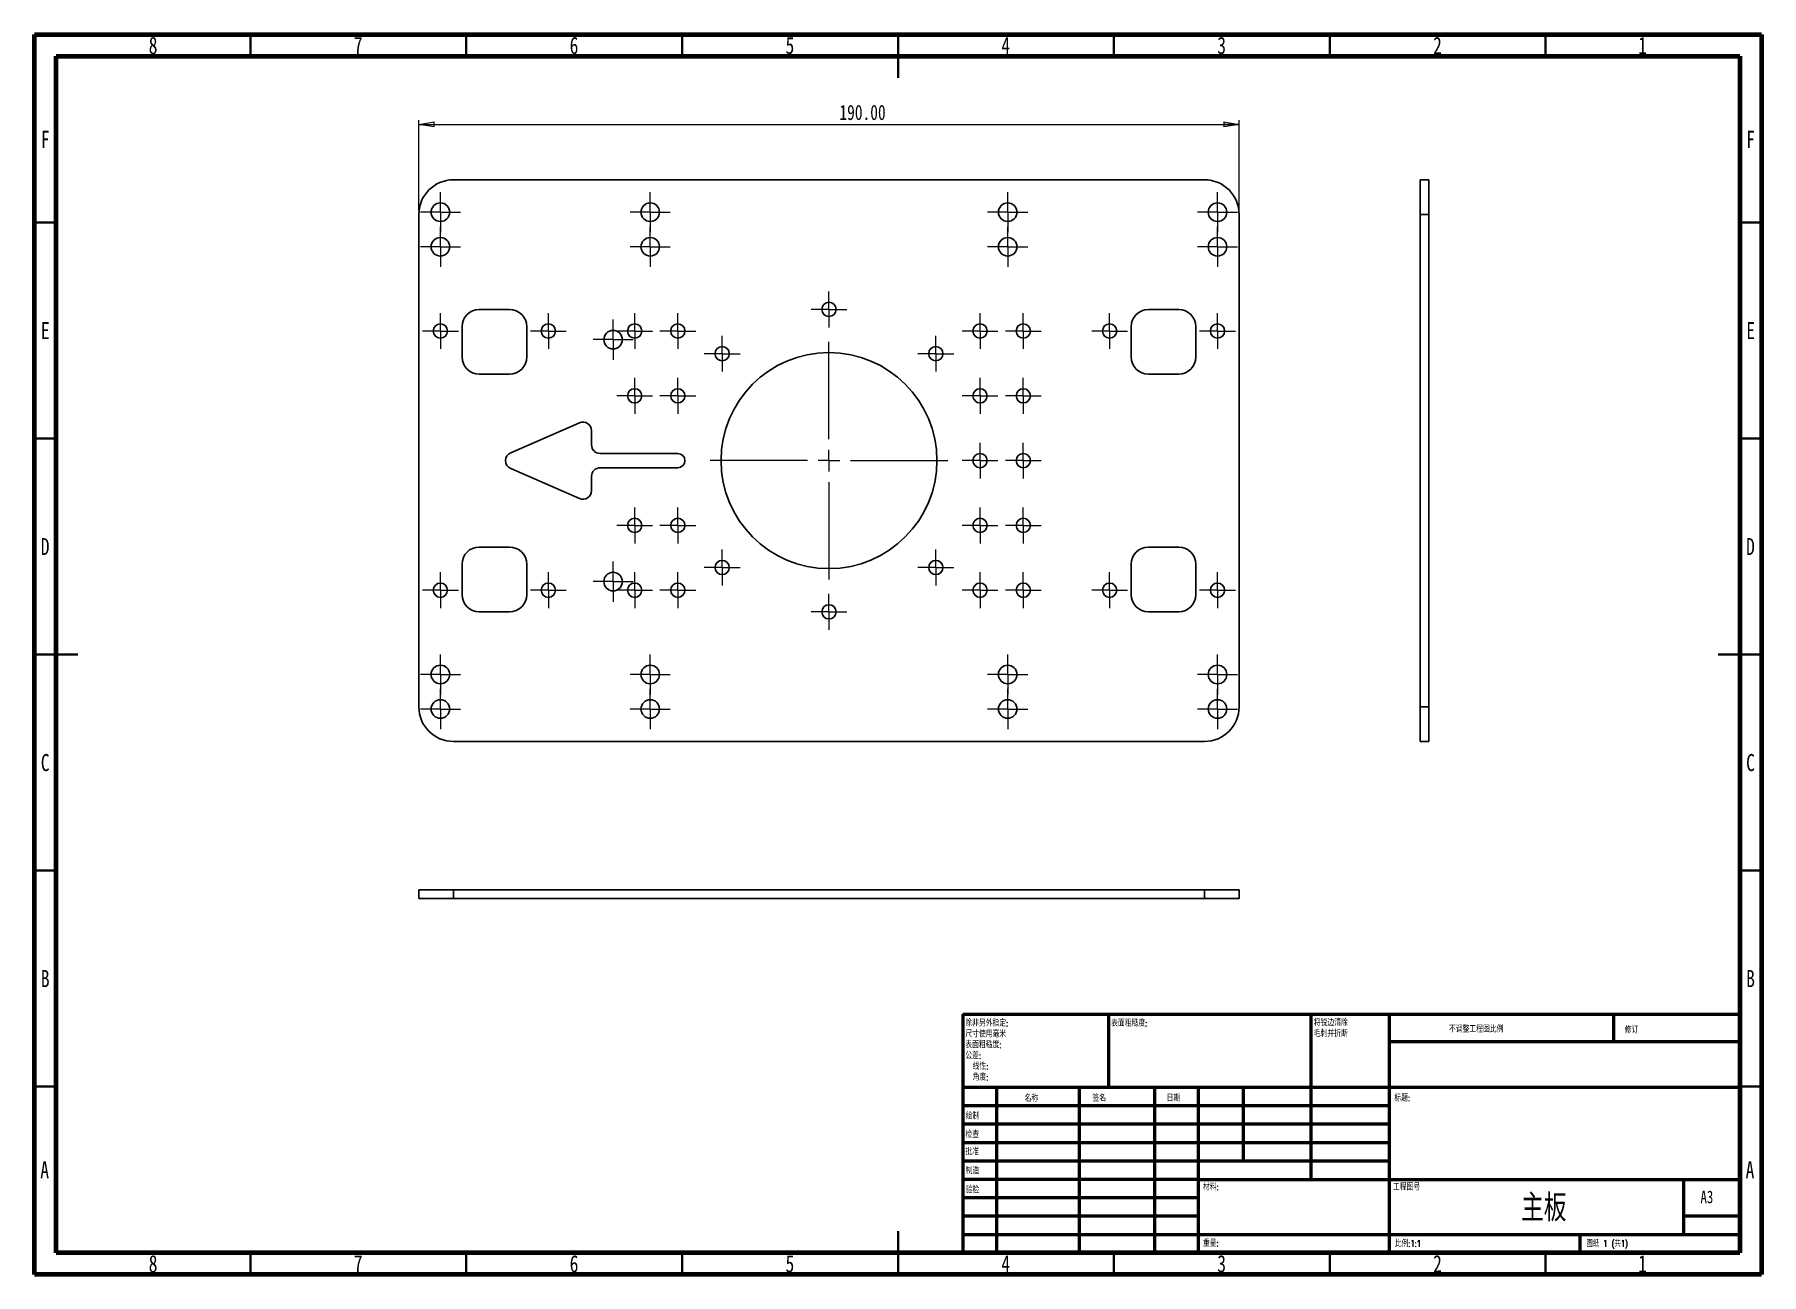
# Model space of a CAD drawing. Header units: millimetres. Extents: x 15 to 415, y 5 to 292.
import ezdxf

# ---------------------------------------------------------------- set-up
doc = ezdxf.new("R2010")
doc.units = ezdxf.units.MM
doc.styles.add('SLDTEXTSTYLE0', font='TXT', dxfattribs={"width": 0.75})
doc.styles.add('SLDTEXTSTYLE1', font='TXT', dxfattribs={"width": 0.75, "bigfont": 'bigfont'})
doc.styles.add('SLDTEXTSTYLE2', font='TXT', dxfattribs={"width": 0.694444, "bigfont": 'bigfont'})
doc.dimstyles.new('SLDDIMSTYLE0', dxfattribs={"dimtxt": 3.5, "dimasz": 3.556, "dimexe": 0, "dimexo": 0.0625, "dimgap": 0.875, "dimtad": 1, "dimrnd": 1e-09, "dimzin": 4, "dimdsep": 46, "dimtxsty": 'SLDTEXTSTYLE0', "dimblk1": 'CLOSED', "dimblk2": 'CLOSED', "dimsah": 1, "dimcen": 0.09, "dimadec": 0, "dimazin": 1, "dimtfac": 1, "dimtofl": 0, "dimtmove": 0, "dimatfit": 3, "dimldrblk": 'CLOSED', "dimfxl": 0, "dimfrac": 2, "dimtolj": 1, "dimtzin": 12, "dimarcsym": 0})

# ---------------------------------------------------------------- blocks, each defined once
blk = doc.blocks.new('SW_NOTE_0')
at = {"color": 0, "linetype": 'Continuous', "lineweight": 0, "char_height": 1.5, "attachment_point": 1, "style": 'SLDTEXTSTYLE1'}
for s, insert in [('除非另外指定:', (0, 1.93)), ('表面粗糙度:', (0, -3.07)), ('尺寸使用毫米', (0, -0.57)), ('公差:', (0, -5.57)), ('线性:', (1.69, -8.07)), ('角度:', (1.69, -10.57))]:
    blk.add_mtext(s, dxfattribs=dict(at, insert=insert))
blk = doc.blocks.new('SW_NOTE_0_1')
at = {"color": 0, "linetype": 'Continuous', "lineweight": 0, "char_height": 1.5, "attachment_point": 1, "style": 'SLDTEXTSTYLE1'}
for s, insert in [('将锐边清除', (0, 1.93)), ('毛刺并折断', (0, -0.57))]:
    blk.add_mtext(s, dxfattribs=dict(at, insert=insert))
blk = doc.blocks.new('_Closed')
at = {"color": 0, "linetype": 'ByBlock', "lineweight": -2}
for p, q in [((-1, 0.166667), (0, 0)), ((-1, 0.166667), (-1, -0.166667)), ((0, 0), (-1, -0.166667)), ((0, 0), (-1, 0))]:
    blk.add_line(p, q, dxfattribs=at)
blk = doc.blocks.new('_D')
at = {"color": 7, "linetype": 'Continuous', "lineweight": 0}
for p, q in [((104.01, 251.38), (104.01, 272.22)), ((294.01, 251.38), (294.01, 272.22)), ((104.01, 271.22), (294.01, 271.22))]:
    blk.add_line(p, q, dxfattribs=at)
at = {"color": 7, "linetype": 'Continuous', "lineweight": 18, "xscale": 3.556, "yscale": 3.556, "rotation": 180.0000000000004}
blk.add_blockref('_Closed', (104.01, 271.22, -1), dxfattribs=at)
at = {"color": 7, "linetype": 'Continuous', "lineweight": 18, "xscale": 3.556, "yscale": 3.556}
blk.add_blockref('_Closed', (294.01, 271.22, -1), dxfattribs=at)
at = {"color": 7, "linetype": 'Continuous', "lineweight": 18, "insert": (201.43, 275.73), "char_height": 3.5, "attachment_point": 1, "style": 'SLDTEXTSTYLE0'}
blk.add_mtext('190.00', dxfattribs=at)
blk = doc.blocks.new('SW_CENTERMARKSYMBOL_0')
at = {"color": 0, "linetype": 'Continuous', "lineweight": 18}
for p, q in [((0, 2.5), (0, 4.65)), ((-2.5, 0), (-4.65, 0)), ((0, 0), (-2.5, 0)), ((0, 0), (0, 2.5)), ((0, 0), (0, -2.5)), ((0, 0), (2.5, 0)), ((2.5, 0), (4.65, 0)), ((0, -2.5), (0, -4.65))]:
    blk.add_line(p, q, dxfattribs=at)
blk = doc.blocks.new('SW_CENTERMARKSYMBOL_1')
at = {"color": 0, "linetype": 'Continuous', "lineweight": 18}
for p, q in [((0, 2.5), (0, 4.65)), ((-2.5, 0), (-4.65, 0)), ((0, 0), (-2.5, 0)), ((0, 0), (0, 2.5)), ((0, 0), (0, -2.5)), ((0, 0), (2.5, 0)), ((2.5, 0), (4.65, 0)), ((0, -2.5), (0, -4.65))]:
    blk.add_line(p, q, dxfattribs=at)
blk = doc.blocks.new('SW_CENTERMARKSYMBOL_2')
at = {"color": 0, "linetype": 'Continuous', "lineweight": 18}
for p, q in [((0, 2.5), (0, 4.65)), ((-2.5, 0), (-4.65, 0)), ((0, 0), (-2.5, 0)), ((0, 0), (0, 2.5)), ((0, 0), (0, -2.5)), ((0, 0), (2.5, 0)), ((2.5, 0), (4.65, 0)), ((0, -2.5), (0, -4.65))]:
    blk.add_line(p, q, dxfattribs=at)
blk = doc.blocks.new('SW_CENTERMARKSYMBOL_3')
at = {"color": 0, "linetype": 'Continuous', "lineweight": 18}
for p, q in [((0, 2.5), (0, 4.65)), ((-2.5, 0), (-4.65, 0)), ((0, 0), (-2.5, 0)), ((0, 0), (0, 2.5)), ((0, 0), (0, -2.5)), ((0, 0), (2.5, 0)), ((2.5, 0), (4.65, 0)), ((0, -2.5), (0, -4.65))]:
    blk.add_line(p, q, dxfattribs=at)
blk = doc.blocks.new('SW_CENTERMARKSYMBOL_4')
at = {"color": 0, "linetype": 'Continuous', "lineweight": 18}
for p, q in [((0, 2.5), (0, 4.65)), ((-2.5, 0), (-4.65, 0)), ((0, 0), (-2.5, 0)), ((0, 0), (0, 2.5)), ((0, 0), (0, -2.5)), ((0, 0), (2.5, 0)), ((2.5, 0), (4.65, 0)), ((0, -2.5), (0, -4.65))]:
    blk.add_line(p, q, dxfattribs=at)
blk = doc.blocks.new('SW_CENTERMARKSYMBOL_5')
at = {"color": 0, "linetype": 'Continuous', "lineweight": 18}
for p, q in [((0, 2.5), (0, 4.65)), ((-2.5, 0), (-4.65, 0)), ((0, 0), (-2.5, 0)), ((0, 0), (0, 2.5)), ((0, 0), (0, -2.5)), ((0, 0), (2.5, 0)), ((2.5, 0), (4.65, 0)), ((0, -2.5), (0, -4.65))]:
    blk.add_line(p, q, dxfattribs=at)
blk = doc.blocks.new('SW_CENTERMARKSYMBOL_6')
at = {"color": 0, "linetype": 'Continuous', "lineweight": 18}
for p, q in [((0, 2.5), (0, 4.65)), ((-2.5, 0), (-4.65, 0)), ((0, 0), (-2.5, 0)), ((0, 0), (0, 2.5)), ((0, 0), (0, -2.5)), ((0, 0), (2.5, 0)), ((2.5, 0), (4.65, 0)), ((0, -2.5), (0, -4.65))]:
    blk.add_line(p, q, dxfattribs=at)
blk = doc.blocks.new('SW_CENTERMARKSYMBOL_7')
at = {"color": 0, "linetype": 'Continuous', "lineweight": 18}
for p, q in [((0, 2.5), (0, 4.65)), ((-2.5, 0), (-4.65, 0)), ((0, 0), (-2.5, 0)), ((0, 0), (0, 2.5)), ((0, 0), (0, -2.5)), ((0, 0), (2.5, 0)), ((2.5, 0), (4.65, 0)), ((0, -2.5), (0, -4.65))]:
    blk.add_line(p, q, dxfattribs=at)
blk = doc.blocks.new('SW_CENTERMARKSYMBOL_8')
at = {"color": 0, "linetype": 'Continuous', "lineweight": 18}
for p, q in [((0, 2.5), (0, 4.65)), ((-2.5, 0), (-4.65, 0)), ((0, 0), (-2.5, 0)), ((0, 0), (0, 2.5)), ((0, 0), (0, -2.5)), ((0, 0), (2.5, 0)), ((2.5, 0), (4.65, 0)), ((0, -2.5), (0, -4.65))]:
    blk.add_line(p, q, dxfattribs=at)
blk = doc.blocks.new('SW_CENTERMARKSYMBOL_9')
at = {"color": 0, "linetype": 'Continuous', "lineweight": 18}
for p, q in [((0, 2.5), (0, 4.65)), ((-2.5, 0), (-4.65, 0)), ((0, 0), (-2.5, 0)), ((0, 0), (0, 2.5)), ((0, 0), (0, -2.5)), ((0, 0), (2.5, 0)), ((2.5, 0), (4.65, 0)), ((0, -2.5), (0, -4.65))]:
    blk.add_line(p, q, dxfattribs=at)
blk = doc.blocks.new('SW_CENTERMARKSYMBOL_10')
at = {"color": 0, "linetype": 'Continuous', "lineweight": 18}
for p, q in [((0, 2.5), (0, 4.65)), ((-2.5, 0), (-4.65, 0)), ((0, 0), (-2.5, 0)), ((0, 0), (0, 2.5)), ((0, 0), (0, -2.5)), ((0, 0), (2.5, 0)), ((2.5, 0), (4.65, 0)), ((0, -2.5), (0, -4.65))]:
    blk.add_line(p, q, dxfattribs=at)
blk = doc.blocks.new('SW_CENTERMARKSYMBOL_11')
at = {"color": 0, "linetype": 'Continuous', "lineweight": 18}
for p, q in [((0, 2.5), (0, 4.65)), ((-2.5, 0), (-4.65, 0)), ((0, 0), (-2.5, 0)), ((0, 0), (0, 2.5)), ((0, 0), (0, -2.5)), ((0, 0), (2.5, 0)), ((2.5, 0), (4.65, 0)), ((0, -2.5), (0, -4.65))]:
    blk.add_line(p, q, dxfattribs=at)
blk = doc.blocks.new('SW_CENTERMARKSYMBOL_12')
at = {"color": 0, "linetype": 'Continuous', "lineweight": 18}
for p, q in [((0, 2.5), (0, 4.65)), ((-2.5, 0), (-4.65, 0)), ((0, 0), (-2.5, 0)), ((0, 0), (0, 2.5)), ((0, 0), (0, -2.5)), ((0, 0), (2.5, 0)), ((2.5, 0), (4.65, 0)), ((0, -2.5), (0, -4.65))]:
    blk.add_line(p, q, dxfattribs=at)
blk = doc.blocks.new('SW_CENTERMARKSYMBOL_13')
at = {"color": 0, "linetype": 'Continuous', "lineweight": 18}
for p, q in [((0, 2.5), (0, 4.65)), ((-2.5, 0), (-4.65, 0)), ((0, 0), (-2.5, 0)), ((0, 0), (0, 2.5)), ((0, 0), (0, -2.5)), ((0, 0), (2.5, 0)), ((2.5, 0), (4.65, 0)), ((0, -2.5), (0, -4.65))]:
    blk.add_line(p, q, dxfattribs=at)
blk = doc.blocks.new('SW_CENTERMARKSYMBOL_14')
at = {"color": 0, "linetype": 'Continuous', "lineweight": 18}
for p, q in [((0, 2.5), (0, 4.65)), ((-2.5, 0), (-4.65, 0)), ((0, 0), (-2.5, 0)), ((0, 0), (0, 2.5)), ((0, 0), (0, -2.5)), ((0, 0), (2.5, 0)), ((2.5, 0), (4.65, 0)), ((0, -2.5), (0, -4.65))]:
    blk.add_line(p, q, dxfattribs=at)
blk = doc.blocks.new('SW_CENTERMARKSYMBOL_15')
at = {"color": 0, "linetype": 'Continuous', "lineweight": 18}
for p, q in [((0, 2.5), (0, 4.65)), ((-2.5, 0), (-4.65, 0)), ((0, 0), (-2.5, 0)), ((0, 0), (0, 2.5)), ((0, 0), (0, -2.5)), ((0, 0), (2.5, 0)), ((2.5, 0), (4.65, 0)), ((0, -2.5), (0, -4.65))]:
    blk.add_line(p, q, dxfattribs=at)
blk = doc.blocks.new('SW_CENTERMARKSYMBOL_16')
at = {"color": 0, "linetype": 'Continuous', "lineweight": 18}
for p, q in [((0, 5), (0, 27.5)), ((-5, 0), (-27.5, 0)), ((0, 0), (-2.5, 0)), ((0, 0), (0, 2.5)), ((0, 0), (0, -2.5)), ((0, 0), (2.5, 0)), ((5, 0), (27.5, 0)), ((0, -5), (0, -27.5))]:
    blk.add_line(p, q, dxfattribs=at)
blk = doc.blocks.new('SW_CENTERMARKSYMBOL_17')
at = {"color": 0, "linetype": 'Continuous', "lineweight": 18}
for p, q in [((0, 2.5), (0, 4.15)), ((-2.5, 0), (-4.15, 0)), ((0, 0), (-2.5, 0)), ((0, 0), (0, 2.5)), ((0, 0), (0, -2.5)), ((0, 0), (2.5, 0)), ((2.5, 0), (4.15, 0)), ((0, -2.5), (0, -4.15))]:
    blk.add_line(p, q, dxfattribs=at)
blk = doc.blocks.new('SW_CENTERMARKSYMBOL_18')
at = {"color": 0, "linetype": 'Continuous', "lineweight": 18}
for p, q in [((0, 2.5), (0, 4.15)), ((-2.5, 0), (-4.15, 0)), ((0, 0), (-2.5, 0)), ((0, 0), (0, 2.5)), ((0, 0), (0, -2.5)), ((0, 0), (2.5, 0)), ((2.5, 0), (4.15, 0)), ((0, -2.5), (0, -4.15))]:
    blk.add_line(p, q, dxfattribs=at)
blk = doc.blocks.new('SW_CENTERMARKSYMBOL_19')
at = {"color": 0, "linetype": 'Continuous', "lineweight": 18}
for p, q in [((0, 2.5), (0, 4.15)), ((-2.5, 0), (-4.15, 0)), ((0, 0), (-2.5, 0)), ((0, 0), (0, 2.5)), ((0, 0), (0, -2.5)), ((0, 0), (2.5, 0)), ((2.5, 0), (4.15, 0)), ((0, -2.5), (0, -4.15))]:
    blk.add_line(p, q, dxfattribs=at)
blk = doc.blocks.new('SW_CENTERMARKSYMBOL_20')
at = {"color": 0, "linetype": 'Continuous', "lineweight": 18}
for p, q in [((0, 2.5), (0, 4.15)), ((-2.5, 0), (-4.15, 0)), ((0, 0), (-2.5, 0)), ((0, 0), (0, 2.5)), ((0, 0), (0, -2.5)), ((0, 0), (2.5, 0)), ((2.5, 0), (4.15, 0)), ((0, -2.5), (0, -4.15))]:
    blk.add_line(p, q, dxfattribs=at)
blk = doc.blocks.new('SW_CENTERMARKSYMBOL_21')
at = {"color": 0, "linetype": 'Continuous', "lineweight": 18}
for p, q in [((0, 2.5), (0, 4.15)), ((-2.5, 0), (-4.15, 0)), ((0, 0), (-2.5, 0)), ((0, 0), (0, 2.5)), ((0, 0), (0, -2.5)), ((0, 0), (2.5, 0)), ((2.5, 0), (4.15, 0)), ((0, -2.5), (0, -4.15))]:
    blk.add_line(p, q, dxfattribs=at)
blk = doc.blocks.new('SW_CENTERMARKSYMBOL_22')
at = {"color": 0, "linetype": 'Continuous', "lineweight": 18}
for p, q in [((0, 2.5), (0, 4.15)), ((-2.5, 0), (-4.15, 0)), ((0, 0), (-2.5, 0)), ((0, 0), (0, 2.5)), ((0, 0), (0, -2.5)), ((0, 0), (2.5, 0)), ((2.5, 0), (4.15, 0)), ((0, -2.5), (0, -4.15))]:
    blk.add_line(p, q, dxfattribs=at)
blk = doc.blocks.new('SW_CENTERMARKSYMBOL_23')
at = {"color": 0, "linetype": 'Continuous', "lineweight": 18}
for p, q in [((0, 2.5), (0, 4.15)), ((-2.5, 0), (-4.15, 0)), ((0, 0), (-2.5, 0)), ((0, 0), (0, 2.5)), ((0, 0), (0, -2.5)), ((0, 0), (2.5, 0)), ((2.5, 0), (4.15, 0)), ((0, -2.5), (0, -4.15))]:
    blk.add_line(p, q, dxfattribs=at)
blk = doc.blocks.new('SW_CENTERMARKSYMBOL_24')
at = {"color": 0, "linetype": 'Continuous', "lineweight": 18}
for p, q in [((0, 2.5), (0, 4.15)), ((-2.5, 0), (-4.15, 0)), ((0, 0), (-2.5, 0)), ((0, 0), (0, 2.5)), ((0, 0), (0, -2.5)), ((0, 0), (2.5, 0)), ((2.5, 0), (4.15, 0)), ((0, -2.5), (0, -4.15))]:
    blk.add_line(p, q, dxfattribs=at)
blk = doc.blocks.new('SW_CENTERMARKSYMBOL_25')
at = {"color": 0, "linetype": 'Continuous', "lineweight": 18}
for p, q in [((0, 2.5), (0, 4.15)), ((-2.5, 0), (-4.15, 0)), ((0, 0), (-2.5, 0)), ((0, 0), (0, 2.5)), ((0, 0), (0, -2.5)), ((0, 0), (2.5, 0)), ((2.5, 0), (4.15, 0)), ((0, -2.5), (0, -4.15))]:
    blk.add_line(p, q, dxfattribs=at)
blk = doc.blocks.new('SW_CENTERMARKSYMBOL_26')
at = {"color": 0, "linetype": 'Continuous', "lineweight": 18}
for p, q in [((0, 2.5), (0, 4.15)), ((-2.5, 0), (-4.15, 0)), ((0, 0), (-2.5, 0)), ((0, 0), (0, 2.5)), ((0, 0), (0, -2.5)), ((0, 0), (2.5, 0)), ((2.5, 0), (4.15, 0)), ((0, -2.5), (0, -4.15))]:
    blk.add_line(p, q, dxfattribs=at)
blk = doc.blocks.new('SW_CENTERMARKSYMBOL_27')
at = {"color": 0, "linetype": 'Continuous', "lineweight": 18}
for p, q in [((0, 2.5), (0, 4.15)), ((-2.5, 0), (-4.15, 0)), ((0, 0), (-2.5, 0)), ((0, 0), (0, 2.5)), ((0, 0), (0, -2.5)), ((0, 0), (2.5, 0)), ((2.5, 0), (4.15, 0)), ((0, -2.5), (0, -4.15))]:
    blk.add_line(p, q, dxfattribs=at)
blk = doc.blocks.new('SW_CENTERMARKSYMBOL_28')
at = {"color": 0, "linetype": 'Continuous', "lineweight": 18}
for p, q in [((0, 2.5), (0, 4.15)), ((-2.5, 0), (-4.15, 0)), ((0, 0), (-2.5, 0)), ((0, 0), (0, 2.5)), ((0, 0), (0, -2.5)), ((0, 0), (2.5, 0)), ((2.5, 0), (4.15, 0)), ((0, -2.5), (0, -4.15))]:
    blk.add_line(p, q, dxfattribs=at)
blk = doc.blocks.new('SW_CENTERMARKSYMBOL_29')
at = {"color": 0, "linetype": 'Continuous', "lineweight": 18}
for p, q in [((0, 2.5), (0, 4.15)), ((-2.5, 0), (-4.15, 0)), ((0, 0), (-2.5, 0)), ((0, 0), (0, 2.5)), ((0, 0), (0, -2.5)), ((0, 0), (2.5, 0)), ((2.5, 0), (4.15, 0)), ((0, -2.5), (0, -4.15))]:
    blk.add_line(p, q, dxfattribs=at)
blk = doc.blocks.new('SW_CENTERMARKSYMBOL_30')
at = {"color": 0, "linetype": 'Continuous', "lineweight": 18}
for p, q in [((0, 2.5), (0, 4.15)), ((-2.5, 0), (-4.15, 0)), ((0, 0), (-2.5, 0)), ((0, 0), (0, 2.5)), ((0, 0), (0, -2.5)), ((0, 0), (2.5, 0)), ((2.5, 0), (4.15, 0)), ((0, -2.5), (0, -4.15))]:
    blk.add_line(p, q, dxfattribs=at)
blk = doc.blocks.new('SW_CENTERMARKSYMBOL_31')
at = {"color": 0, "linetype": 'Continuous', "lineweight": 18}
for p, q in [((0, 2.5), (0, 4.15)), ((-2.5, 0), (-4.15, 0)), ((0, 0), (-2.5, 0)), ((0, 0), (0, 2.5)), ((0, 0), (0, -2.5)), ((0, 0), (2.5, 0)), ((2.5, 0), (4.15, 0)), ((0, -2.5), (0, -4.15))]:
    blk.add_line(p, q, dxfattribs=at)
blk = doc.blocks.new('SW_CENTERMARKSYMBOL_32')
at = {"color": 0, "linetype": 'Continuous', "lineweight": 18}
for p, q in [((0, 2.5), (0, 4.15)), ((-2.5, 0), (-4.15, 0)), ((0, 0), (-2.5, 0)), ((0, 0), (0, 2.5)), ((0, 0), (0, -2.5)), ((0, 0), (2.5, 0)), ((2.5, 0), (4.15, 0)), ((0, -2.5), (0, -4.15))]:
    blk.add_line(p, q, dxfattribs=at)
blk = doc.blocks.new('SW_CENTERMARKSYMBOL_33')
at = {"color": 0, "linetype": 'Continuous', "lineweight": 18}
for p, q in [((0, 2.5), (0, 4.15)), ((-2.5, 0), (-4.15, 0)), ((0, 0), (-2.5, 0)), ((0, 0), (0, 2.5)), ((0, 0), (0, -2.5)), ((0, 0), (2.5, 0)), ((2.5, 0), (4.15, 0)), ((0, -2.5), (0, -4.15))]:
    blk.add_line(p, q, dxfattribs=at)
blk = doc.blocks.new('SW_CENTERMARKSYMBOL_34')
at = {"color": 0, "linetype": 'Continuous', "lineweight": 18}
for p, q in [((0, 2.5), (0, 4.15)), ((-2.5, 0), (-4.15, 0)), ((0, 0), (-2.5, 0)), ((0, 0), (0, 2.5)), ((0, 0), (0, -2.5)), ((0, 0), (2.5, 0)), ((2.5, 0), (4.15, 0)), ((0, -2.5), (0, -4.15))]:
    blk.add_line(p, q, dxfattribs=at)
blk = doc.blocks.new('SW_CENTERMARKSYMBOL_35')
at = {"color": 0, "linetype": 'Continuous', "lineweight": 18}
for p, q in [((0, 2.5), (0, 4.15)), ((-2.5, 0), (-4.15, 0)), ((0, 0), (-2.5, 0)), ((0, 0), (0, 2.5)), ((0, 0), (0, -2.5)), ((0, 0), (2.5, 0)), ((2.5, 0), (4.15, 0)), ((0, -2.5), (0, -4.15))]:
    blk.add_line(p, q, dxfattribs=at)
blk = doc.blocks.new('SW_CENTERMARKSYMBOL_36')
at = {"color": 0, "linetype": 'Continuous', "lineweight": 18}
for p, q in [((0, 2.5), (0, 4.15)), ((-2.5, 0), (-4.15, 0)), ((0, 0), (-2.5, 0)), ((0, 0), (0, 2.5)), ((0, 0), (0, -2.5)), ((0, 0), (2.5, 0)), ((2.5, 0), (4.15, 0)), ((0, -2.5), (0, -4.15))]:
    blk.add_line(p, q, dxfattribs=at)
blk = doc.blocks.new('SW_CENTERMARKSYMBOL_37')
at = {"color": 0, "linetype": 'Continuous', "lineweight": 18}
for p, q in [((0, 2.5), (0, 4.15)), ((-2.5, 0), (-4.15, 0)), ((0, 0), (-2.5, 0)), ((0, 0), (0, 2.5)), ((0, 0), (0, -2.5)), ((0, 0), (2.5, 0)), ((2.5, 0), (4.15, 0)), ((0, -2.5), (0, -4.15))]:
    blk.add_line(p, q, dxfattribs=at)
blk = doc.blocks.new('SW_CENTERMARKSYMBOL_38')
at = {"color": 0, "linetype": 'Continuous', "lineweight": 18}
for p, q in [((0, 2.5), (0, 4.15)), ((-2.5, 0), (-4.15, 0)), ((0, 0), (-2.5, 0)), ((0, 0), (0, 2.5)), ((0, 0), (0, -2.5)), ((0, 0), (2.5, 0)), ((2.5, 0), (4.15, 0)), ((0, -2.5), (0, -4.15))]:
    blk.add_line(p, q, dxfattribs=at)
blk = doc.blocks.new('SW_CENTERMARKSYMBOL_39')
at = {"color": 0, "linetype": 'Continuous', "lineweight": 18}
for p, q in [((0, 2.5), (0, 4.15)), ((-2.5, 0), (-4.15, 0)), ((0, 0), (-2.5, 0)), ((0, 0), (0, 2.5)), ((0, 0), (0, -2.5)), ((0, 0), (2.5, 0)), ((2.5, 0), (4.15, 0)), ((0, -2.5), (0, -4.15))]:
    blk.add_line(p, q, dxfattribs=at)
blk = doc.blocks.new('SW_CENTERMARKSYMBOL_40')
at = {"color": 0, "linetype": 'Continuous', "lineweight": 18}
for p, q in [((0, 2.5), (0, 4.15)), ((-2.5, 0), (-4.15, 0)), ((0, 0), (-2.5, 0)), ((0, 0), (0, 2.5)), ((0, 0), (0, -2.5)), ((0, 0), (2.5, 0)), ((2.5, 0), (4.15, 0)), ((0, -2.5), (0, -4.15))]:
    blk.add_line(p, q, dxfattribs=at)
blk = doc.blocks.new('SW_CENTERMARKSYMBOL_41')
at = {"color": 0, "linetype": 'Continuous', "lineweight": 18}
for p, q in [((0, 2.5), (0, 4.15)), ((-2.5, 0), (-4.15, 0)), ((0, 0), (-2.5, 0)), ((0, 0), (0, 2.5)), ((0, 0), (0, -2.5)), ((0, 0), (2.5, 0)), ((2.5, 0), (4.15, 0)), ((0, -2.5), (0, -4.15))]:
    blk.add_line(p, q, dxfattribs=at)
blk = doc.blocks.new('SW_CENTERMARKSYMBOL_42')
at = {"color": 0, "linetype": 'Continuous', "lineweight": 18}
for p, q in [((0, 2.5), (0, 4.15)), ((-2.5, 0), (-4.15, 0)), ((0, 0), (-2.5, 0)), ((0, 0), (0, 2.5)), ((0, 0), (0, -2.5)), ((0, 0), (2.5, 0)), ((2.5, 0), (4.15, 0)), ((0, -2.5), (0, -4.15))]:
    blk.add_line(p, q, dxfattribs=at)
blk = doc.blocks.new('SW_CENTERMARKSYMBOL_43')
at = {"color": 0, "linetype": 'Continuous', "lineweight": 18}
for p, q in [((0, 2.5), (0, 4.15)), ((-2.5, 0), (-4.15, 0)), ((0, 0), (-2.5, 0)), ((0, 0), (0, 2.5)), ((0, 0), (0, -2.5)), ((0, 0), (2.5, 0)), ((2.5, 0), (4.15, 0)), ((0, -2.5), (0, -4.15))]:
    blk.add_line(p, q, dxfattribs=at)
blk = doc.blocks.new('SW_CENTERMARKSYMBOL_44')
at = {"color": 0, "linetype": 'Continuous', "lineweight": 18}
for p, q in [((0, 2.5), (0, 4.15)), ((-2.5, 0), (-4.15, 0)), ((0, 0), (-2.5, 0)), ((0, 0), (0, 2.5)), ((0, 0), (0, -2.5)), ((0, 0), (2.5, 0)), ((2.5, 0), (4.15, 0)), ((0, -2.5), (0, -4.15))]:
    blk.add_line(p, q, dxfattribs=at)
blk = doc.blocks.new('SW_CENTERMARKSYMBOL_45')
at = {"color": 0, "linetype": 'Continuous', "lineweight": 18}
for p, q in [((0, 2.5), (0, 4.15)), ((-2.5, 0), (-4.15, 0)), ((0, 0), (-2.5, 0)), ((0, 0), (0, 2.5)), ((0, 0), (0, -2.5)), ((0, 0), (2.5, 0)), ((2.5, 0), (4.15, 0)), ((0, -2.5), (0, -4.15))]:
    blk.add_line(p, q, dxfattribs=at)
blk = doc.blocks.new('SW_CENTERMARKSYMBOL_46')
at = {"color": 0, "linetype": 'Continuous', "lineweight": 18}
for p, q in [((0, 2.5), (0, 4.15)), ((-2.5, 0), (-4.15, 0)), ((0, 0), (-2.5, 0)), ((0, 0), (0, 2.5)), ((0, 0), (0, -2.5)), ((0, 0), (2.5, 0)), ((2.5, 0), (4.15, 0)), ((0, -2.5), (0, -4.15))]:
    blk.add_line(p, q, dxfattribs=at)
blk = doc.blocks.new('SW_CENTERMARKSYMBOL_47')
at = {"color": 0, "linetype": 'Continuous', "lineweight": 18}
for p, q in [((0, 2.5), (0, 4.15)), ((-2.5, 0), (-4.15, 0)), ((0, 0), (-2.5, 0)), ((0, 0), (0, 2.5)), ((0, 0), (0, -2.5)), ((0, 0), (2.5, 0)), ((2.5, 0), (4.15, 0)), ((0, -2.5), (0, -4.15))]:
    blk.add_line(p, q, dxfattribs=at)
blk = doc.blocks.new('SW_CENTERMARKSYMBOL_48')
at = {"color": 0, "linetype": 'Continuous', "lineweight": 18}
for p, q in [((0, 2.5), (0, 4.15)), ((-2.5, 0), (-4.15, 0)), ((0, 0), (-2.5, 0)), ((0, 0), (0, 2.5)), ((0, 0), (0, -2.5)), ((0, 0), (2.5, 0)), ((2.5, 0), (4.15, 0)), ((0, -2.5), (0, -4.15))]:
    blk.add_line(p, q, dxfattribs=at)
blk = doc.blocks.new('SW_CENTERMARKSYMBOL_49')
at = {"color": 0, "linetype": 'Continuous', "lineweight": 18}
for p, q in [((0, 2.5), (0, 4.65)), ((-2.5, 0), (-4.65, 0)), ((0, 0), (-2.5, 0)), ((0, 0), (0, 2.5)), ((0, 0), (0, -2.5)), ((0, 0), (2.5, 0)), ((2.5, 0), (4.65, 0)), ((0, -2.5), (0, -4.65))]:
    blk.add_line(p, q, dxfattribs=at)
blk = doc.blocks.new('SW_CENTERMARKSYMBOL_50')
at = {"color": 0, "linetype": 'Continuous', "lineweight": 18}
for p, q in [((0, 2.5), (0, 4.65)), ((-2.5, 0), (-4.65, 0)), ((0, 0), (-2.5, 0)), ((0, 0), (0, 2.5)), ((0, 0), (0, -2.5)), ((0, 0), (2.5, 0)), ((2.5, 0), (4.65, 0)), ((0, -2.5), (0, -4.65))]:
    blk.add_line(p, q, dxfattribs=at)

msp = doc.modelspace()

# ---------------------------------------------------------------- linework, layer by layer
at = {"color": 7, "linetype": 'Continuous', "lineweight": 70}
for p, q in [((15, 5), (15, 292)), ((15, 292), (415, 292)), ((415, 292), (415, 5)), ((20, 10), (20, 287)), ((20, 287), (410, 287)), ((410, 287), (410, 10)), ((410, 10), (20, 10)), ((415, 5), (15, 5))]:
    msp.add_line(p, q, dxfattribs=at)
at = {"color": 7, "linetype": 'Continuous', "lineweight": 35}
for p, q in [((65, 287), (65, 292)), ((115, 287), (115, 292)), ((165, 287), (165, 292)), ((215, 292), (215, 282)), ((215, 287), (215, 292)), ((265, 287), (265, 292)), ((315, 287), (315, 292)), ((365, 287), (365, 292)), ((20, 248.5), (15, 248.5)), ((410, 248.5), (415, 248.5)), ((20, 198.5), (15, 198.5)), ((410, 198.5), (415, 198.5)), ((15, 148.5), (25, 148.5)), ((20, 148.5), (15, 148.5)), ((415, 148.5), (405, 148.5)), ((410, 148.5), (415, 148.5)), ((20, 98.5), (15, 98.5)), ((410, 98.5), (415, 98.5)), ((20, 48.5), (15, 48.5)), ((410, 48.5), (415, 48.5)), ((215, 5), (215, 15)), ((65, 10), (65, 5)), ((115, 10), (115, 5)), ((165, 10), (165, 5)), ((215, 10), (215, 5)), ((265, 10), (265, 5)), ((315, 10), (315, 5)), ((365, 10), (365, 5))]:
    msp.add_line(p, q, dxfattribs=at)
at = {"color": 7, "linetype": 'Continuous', "lineweight": 25}
for p, q in [((112.012, 258.379), (286.012, 258.379)), ((335.958, 258.379), (337.958, 258.379)), ((335.958, 250.379), (335.958, 258.379)), ((337.958, 258.379), (337.958, 250.379)), ((104.012, 136.379), (104.012, 250.379)), ((294.012, 136.379), (294.012, 250.379)), ((337.958, 250.379), (335.958, 250.379)), ((335.958, 136.379), (335.958, 250.379)), ((337.958, 136.379), (337.958, 250.379)), ((118.012, 228.379), (125.012, 228.379)), ((280.012, 228.379), (273.012, 228.379)), ((114.012, 217.379), (114.012, 224.379)), ((129.012, 217.379), (129.012, 224.379)), ((269.012, 217.379), (269.012, 224.379)), ((284.012, 217.379), (284.012, 224.379)), ((118.012, 213.379), (125.012, 213.379)), ((280.012, 213.379), (273.012, 213.379)), ((125.299, 195.212), (141.212, 202.157)), ((144.012, 197.029), (144.012, 200.324)), ((146.012, 195.029), (164.012, 195.029)), ((125.299, 191.546), (141.212, 184.601)), ((144.012, 186.434), (144.012, 189.729)), ((146.012, 191.729), (164.012, 191.729)), ((118.012, 173.379), (125.012, 173.379)), ((280.012, 173.379), (273.012, 173.379)), ((114.012, 169.379), (114.012, 162.379)), ((129.012, 169.379), (129.012, 162.379)), ((269.012, 169.379), (269.012, 162.379)), ((284.012, 169.379), (284.012, 162.379)), ((118.012, 158.379), (125.012, 158.379)), ((280.012, 158.379), (273.012, 158.379)), ((335.958, 136.379), (337.958, 136.379)), ((335.958, 128.379), (335.958, 136.379)), ((337.958, 136.379), (337.958, 128.379)), ((112.012, 128.379), (286.012, 128.379)), ((337.958, 128.379), (335.958, 128.379)), ((104.012, 92.03), (104.012, 94.03)), ((104.012, 94.03), (112.012, 94.03)), ((112.012, 92.03), (104.012, 92.03)), ((112.012, 94.03), (112.012, 92.03)), ((112.012, 94.03), (286.012, 94.03)), ((112.012, 92.03), (286.012, 92.03)), ((286.012, 92.03), (286.012, 94.03)), ((286.012, 94.03), (294.012, 94.03)), ((294.012, 92.03), (286.012, 92.03)), ((294.012, 94.03), (294.012, 92.03))]:
    msp.add_line(p, q, dxfattribs=at)
at = {"color": 7, "linetype": 'Continuous', "lineweight": 50}
for p, q in [((230, 65.25), (410, 65.25)), ((230, 65.25), (230, 10)), ((263.8, 48.25), (263.8, 65.25)), ((310.6, 65.25), (310.6, 27)), ((328.8, 65.25), (328.8, 10)), ((380.8, 58.875), (380.8, 65.25)), ((410, 58.875), (328.8, 58.875)), ((410, 48.25), (230, 48.25)), ((237.8, 48.25), (237.8, 10)), ((256.991, 48.25), (256.991, 10)), ((274.399, 48.25), (274.399, 10)), ((284.6, 10), (284.6, 48.25)), ((295, 31.25), (295, 48.25)), ((328.8, 44), (230, 44)), ((328.8, 39.75), (230, 39.75)), ((328.8, 35.5), (230, 35.5)), ((328.8, 31.25), (230, 31.25)), ((284.6, 27), (230, 27)), ((284.6, 27), (410, 27)), ((397, 14.25), (397, 27)), ((284.6, 22.75), (230, 22.75)), ((284.6, 18.5), (230, 18.5)), ((410, 18.5), (397, 18.5)), ((230, 14.25), (410, 14.25)), ((373, 10), (373, 14.25))]:
    msp.add_line(p, q, dxfattribs=at)
at = {"color": 7, "linetype": 'Continuous', "lineweight": 25}
for centre, radius in [((109.012, 250.879), 2.15), ((157.612, 250.879), 2.15), ((240.412, 250.879), 2.15), ((289.012, 250.879), 2.15), ((109.012, 242.879), 2.15), ((157.612, 242.879), 2.15), ((240.412, 242.879), 2.15), ((289.012, 242.879), 2.15), ((199.012, 228.379), 1.65), ((109.012, 223.379), 1.65), ((134.012, 223.379), 1.65), ((154.012, 223.379), 1.65), ((164.012, 223.379), 1.65), ((234.012, 223.379), 1.65), ((244.012, 223.379), 1.65), ((264.012, 223.379), 1.65), ((289.012, 223.379), 1.65), ((149.012, 221.379), 2.15), ((174.263, 218.127), 1.65), ((199.012, 193.379), 25), ((223.761, 218.127), 1.65), ((154.012, 208.379), 1.65), ((164.012, 208.379), 1.65), ((234.012, 208.379), 1.65), ((244.012, 208.379), 1.65), ((234.012, 193.379), 1.65), ((244.012, 193.379), 1.65), ((154.012, 178.379), 1.65), ((164.012, 178.379), 1.65), ((234.012, 178.379), 1.65), ((244.012, 178.379), 1.65), ((174.263, 168.63), 1.65), ((223.761, 168.63), 1.65), ((109.012, 163.379), 1.65), ((134.012, 163.379), 1.65), ((149.012, 165.379), 2.15), ((154.012, 163.379), 1.65), ((164.012, 163.379), 1.65), ((234.012, 163.379), 1.65), ((244.012, 163.379), 1.65), ((264.012, 163.379), 1.65), ((289.012, 163.379), 1.65), ((199.012, 158.379), 1.65), ((109.012, 143.879), 2.15), ((157.612, 143.879), 2.15), ((240.412, 143.879), 2.15), ((289.012, 143.879), 2.15), ((109.012, 135.879), 2.15), ((157.612, 135.879), 2.15), ((240.412, 135.879), 2.15), ((289.012, 135.879), 2.15)]:
    msp.add_circle(centre, radius, dxfattribs=at)
for centre, radius, start, end in [((112.012, 250.379), 8, 90, 180), ((286.012, 250.379), 8, 0, 90), ((118.012, 224.379), 4, 90, 180), ((125.012, 224.379), 4, 0, 90), ((273.012, 224.379), 4, 90, 180), ((280.012, 224.379), 4, 0, 90), ((118.012, 217.379), 4, 180, 270), ((125.012, 217.379), 4, 270, 0), ((273.012, 217.379), 4, 180, 270), ((280.012, 217.379), 4, 270, 0), ((142.012, 200.324), 2, 0, 113.57818), ((146.012, 197.029), 2, 180, 270), ((126.099, 193.379), 2, 113.57818, 246.42182), ((164.012, 193.379), 1.65, 270, 90), ((146.012, 189.729), 2, 90, 180), ((142.012, 186.434), 2, 246.42182, 0), ((118.012, 169.379), 4, 90, 180), ((125.012, 169.379), 4, 0, 90), ((273.012, 169.379), 4, 90, 180), ((280.012, 169.379), 4, 0, 90), ((118.012, 162.379), 4, 180, 270), ((125.012, 162.379), 4, 270, 0), ((273.012, 162.379), 4, 180, 270), ((280.012, 162.379), 4, 270, 0), ((112.012, 136.379), 8, 180, 270), ((286.012, 136.379), 8, 270, 0)]:
    msp.add_arc(centre, radius, start, end, dxfattribs=at)

# ---------------------------------------------------------------- block references
at = {"color": 7, "linetype": 'Continuous', "lineweight": 0}
for name, p in [('SW_CENTERMARKSYMBOL_8', (109.012, 250.879)), ('SW_CENTERMARKSYMBOL_2', (157.612, 250.879)), ('SW_CENTERMARKSYMBOL_10', (240.412, 250.879)), ('SW_CENTERMARKSYMBOL_9', (289.012, 250.879)), ('SW_CENTERMARKSYMBOL_7', (109.012, 242.879)), ('SW_CENTERMARKSYMBOL_1', (157.612, 242.879)), ('SW_CENTERMARKSYMBOL_11', (240.412, 242.879)), ('SW_CENTERMARKSYMBOL_12', (289.012, 242.879)), ('SW_CENTERMARKSYMBOL_25', (199.012, 228.379)), ('SW_CENTERMARKSYMBOL_46', (109.012, 223.379)), ('SW_CENTERMARKSYMBOL_48', (134.012, 223.379)), ('SW_CENTERMARKSYMBOL_50', (149.012, 221.379)), ('SW_CENTERMARKSYMBOL_42', (154.012, 223.379)), ('SW_CENTERMARKSYMBOL_41', (164.012, 223.379)), ('SW_CENTERMARKSYMBOL_32', (234.012, 223.379)), ('SW_CENTERMARKSYMBOL_33', (244.012, 223.379)), ('SW_CENTERMARKSYMBOL_20', (264.012, 223.379)), ('SW_CENTERMARKSYMBOL_18', (289.012, 223.379)), ('SW_CENTERMARKSYMBOL_26', (174.263, 218.127)), ('SW_CENTERMARKSYMBOL_16', (199.012, 193.379)), ('SW_CENTERMARKSYMBOL_24', (223.761, 218.127)), ('SW_CENTERMARKSYMBOL_43', (154.012, 208.379)), ('SW_CENTERMARKSYMBOL_40', (164.012, 208.379)), ('SW_CENTERMARKSYMBOL_31', (234.012, 208.379)), ('SW_CENTERMARKSYMBOL_34', (244.012, 208.379)), ('SW_CENTERMARKSYMBOL_30', (234.012, 193.379)), ('SW_CENTERMARKSYMBOL_35', (244.012, 193.379)), ('SW_CENTERMARKSYMBOL_44', (154.012, 178.379)), ('SW_CENTERMARKSYMBOL_39', (164.012, 178.379)), ('SW_CENTERMARKSYMBOL_29', (234.012, 178.379)), ('SW_CENTERMARKSYMBOL_36', (244.012, 178.379)), ('SW_CENTERMARKSYMBOL_27', (174.263, 168.63)), ('SW_CENTERMARKSYMBOL_23', (223.761, 168.63)), ('SW_CENTERMARKSYMBOL_49', (149.012, 165.379)), ('SW_CENTERMARKSYMBOL_47', (109.012, 163.379)), ('SW_CENTERMARKSYMBOL_45', (134.012, 163.379)), ('SW_CENTERMARKSYMBOL_37', (154.012, 163.379)), ('SW_CENTERMARKSYMBOL_38', (164.012, 163.379)), ('SW_CENTERMARKSYMBOL_22', (234.012, 163.379)), ('SW_CENTERMARKSYMBOL_21', (244.012, 163.379)), ('SW_CENTERMARKSYMBOL_17', (264.012, 163.379)), ('SW_CENTERMARKSYMBOL_19', (289.012, 163.379)), ('SW_CENTERMARKSYMBOL_28', (199.012, 158.379)), ('SW_CENTERMARKSYMBOL_6', (109.012, 143.879)), ('SW_CENTERMARKSYMBOL_5', (157.612, 143.879)), ('SW_CENTERMARKSYMBOL_15', (240.412, 143.879)), ('SW_CENTERMARKSYMBOL_13', (289.012, 143.879)), ('SW_CENTERMARKSYMBOL_3', (109.012, 135.879)), ('SW_CENTERMARKSYMBOL_4', (157.612, 135.879)), ('SW_CENTERMARKSYMBOL_14', (240.412, 135.879)), ('SW_CENTERMARKSYMBOL_0', (289.012, 135.879)), ('SW_NOTE_0', (230.594, 61.987)), ('SW_NOTE_0_1', (311.309, 62.069))]:
    msp.add_blockref(name, p, dxfattribs=at)

# ---------------------------------------------------------------- texts
for s, insert, char_height, attachment_point, style in [('8', (42.46, 291.467), 3.969, 2, 'SLDTEXTSTYLE0'), ('7', (89.96, 291.467), 3.969, 2, 'SLDTEXTSTYLE0'), ('6', (139.96, 291.467), 3.969, 2, 'SLDTEXTSTYLE0'), ('5', (189.96, 291.467), 3.969, 2, 'SLDTEXTSTYLE0'), ('4', (239.96, 291.467), 3.969, 2, 'SLDTEXTSTYLE0'), ('3', (289.96, 291.467), 3.969, 2, 'SLDTEXTSTYLE0'), ('2', (339.96, 291.467), 3.969, 2, 'SLDTEXTSTYLE0'), ('1', (387.46, 291.467), 3.969, 2, 'SLDTEXTSTYLE0'), ('F', (17.458, 269.717), 3.969, 2, 'SLDTEXTSTYLE0'), ('F', (412.458, 269.717), 3.969, 2, 'SLDTEXTSTYLE0'), ('E', (17.508, 225.467), 3.969, 2, 'SLDTEXTSTYLE0'), ('E', (412.508, 225.467), 3.969, 2, 'SLDTEXTSTYLE0'), ('D', (17.453, 175.467), 3.969, 2, 'SLDTEXTSTYLE0'), ('D', (412.453, 175.467), 3.969, 2, 'SLDTEXTSTYLE0'), ('C', (17.459, 125.467), 3.969, 2, 'SLDTEXTSTYLE0'), ('C', (412.459, 125.467), 3.969, 2, 'SLDTEXTSTYLE0'), ('B', (17.471, 75.467), 3.969, 2, 'SLDTEXTSTYLE0'), ('B', (412.471, 75.467), 3.969, 2, 'SLDTEXTSTYLE0'), ('表面粗糙度:', (264.371, 63.919), 1.5, 1, 'SLDTEXTSTYLE1'), ('不调整工程图比例', (342.615, 62.533), 1.5, 1, 'SLDTEXTSTYLE1'), ('修订', (383.328, 62.335), 1.5, 1, 'SLDTEXTSTYLE1'), ('名称', (244.322, 46.501), 1.5, 1, 'SLDTEXTSTYLE1'), ('签名', (260.034, 46.562), 1.5, 1, 'SLDTEXTSTYLE1'), ('日期', (277.215, 46.576), 1.5, 1, 'SLDTEXTSTYLE1'), ('标题:', (329.956, 46.576), 1.5, 1, 'SLDTEXTSTYLE1'), ('绘制', (230.685, 42.43), 1.5, 1, 'SLDTEXTSTYLE1'), ('检查', (230.624, 38.154), 1.5, 1, 'SLDTEXTSTYLE1'), ('批准', (230.622, 34.177), 1.5, 1, 'SLDTEXTSTYLE1'), ('A', (17.34, 31.217), 3.969, 2, 'SLDTEXTSTYLE0'), ('制造', (230.682, 29.734), 1.5, 1, 'SLDTEXTSTYLE1'), ('A', (412.34, 31.217), 3.969, 2, 'SLDTEXTSTYLE0'), ('验检', (230.677, 25.35), 1.5, 1, 'SLDTEXTSTYLE1'), ('材料:', (285.646, 25.986), 1.5, 1, 'SLDTEXTSTYLE1'), ('工程图号', (329.629, 25.986), 1.5, 1, 'SLDTEXTSTYLE1'), ('主板', (364.59, 23.607), 6.35, 2, 'SLDTEXTSTYLE1'), ('A3', (400.871, 24.406), 2.9104, 1, 'SLDTEXTSTYLE0'), ('重量:', (285.618, 12.949), 1.4986, 1, 'SLDTEXTSTYLE1'), ('比例:1:1', (330.074, 12.9), 1.5, 1, 'SLDTEXTSTYLE1'), ('图纸 1 (共1)', (374.478, 12.9), 1.5, 1, 'SLDTEXTSTYLE2'), ('8', (42.46, 9.467), 3.969, 2, 'SLDTEXTSTYLE0'), ('7', (89.96, 9.467), 3.969, 2, 'SLDTEXTSTYLE0'), ('6', (139.96, 9.467), 3.969, 2, 'SLDTEXTSTYLE0'), ('5', (189.96, 9.467), 3.969, 2, 'SLDTEXTSTYLE0'), ('4', (239.96, 9.467), 3.969, 2, 'SLDTEXTSTYLE0'), ('3', (289.96, 9.467), 3.969, 2, 'SLDTEXTSTYLE0'), ('2', (339.96, 9.467), 3.969, 2, 'SLDTEXTSTYLE0'), ('1', (387.46, 9.467), 3.969, 2, 'SLDTEXTSTYLE0')]:
    msp.add_mtext(s, dxfattribs=dict(at, insert=insert, char_height=char_height, attachment_point=attachment_point, style=style))

# ---------------------------------------------------------------- dimensions: what is measured, and where the dimension line sits
at = {"color": 7, "linetype": 'Continuous', "lineweight": 18}
dim = msp.add_linear_dim(base=(294.012, 271.222), p1=(104.012, 250.379), p2=(294.012, 250.379), dimstyle='SLDDIMSTYLE0', dxfattribs=at)
dim.commit()
dim.dimension.update_dxf_attribs({"geometry": '_D', "text_midpoint": (208.544, 271.222), "dimtype": 160})

doc.saveas('drawing.dxf')
